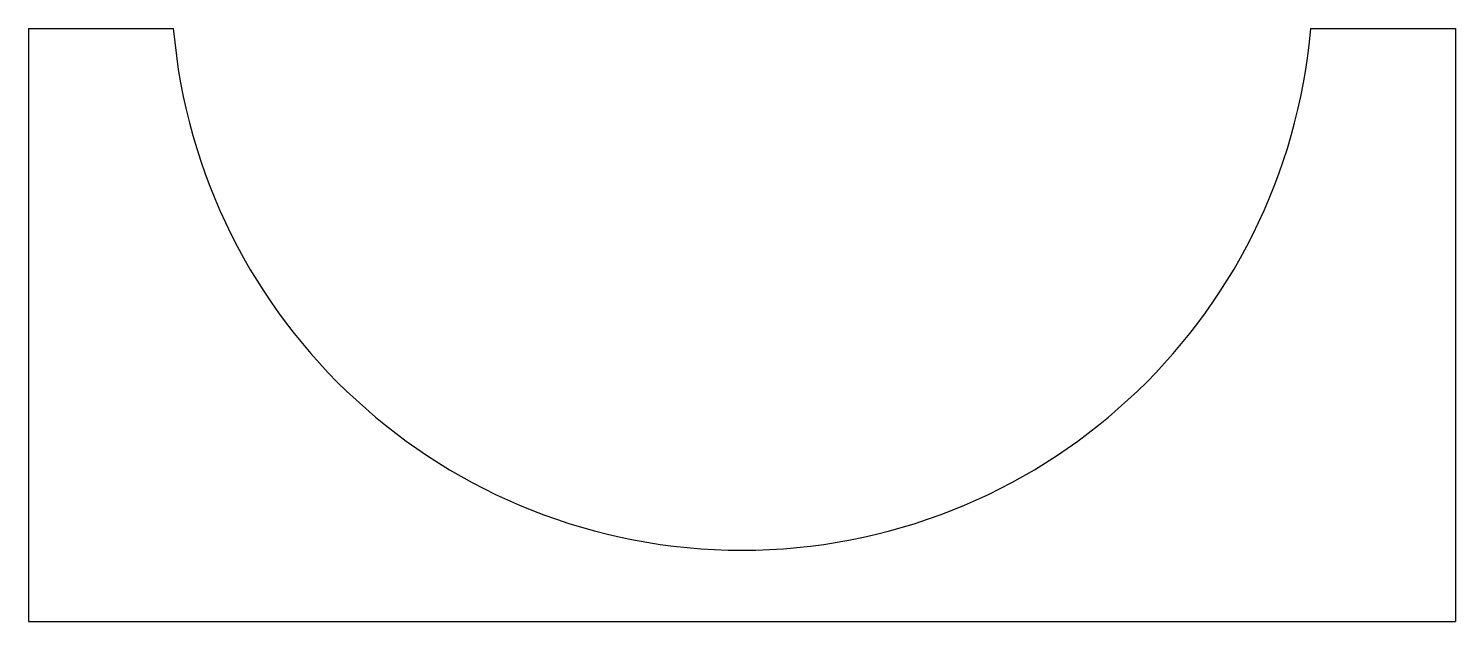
# Model space of a CAD drawing. Extents: x -5.3 to 4.7, y 0 to 4.2.
import ezdxf

# ---------------------------------------------------------------- set-up
doc = ezdxf.new("R2010")
doc.units = 0
doc.layers.add('VISIBLE', color=7, linetype='CONTINUOUS')

msp = doc.modelspace()

# ---------------------------------------------------------------- linework, layer by layer
at = {"layer": 'VISIBLE'}
for p, q in [((-5.297, 4.158), (-4.282, 4.158)), ((-5.297, 4.158), (-5.297, 0)), ((3.688, 4.158), (4.703, 4.158)), ((4.703, 4.158), (4.703, 0)), ((-5.297, 0), (4.703, 0))]:
    msp.add_line(p, q, dxfattribs=at)
msp.add_arc((-0.297, 4.5), 4, 184.8988, 355.1012, dxfattribs=at)

doc.saveas('drawing.dxf')
